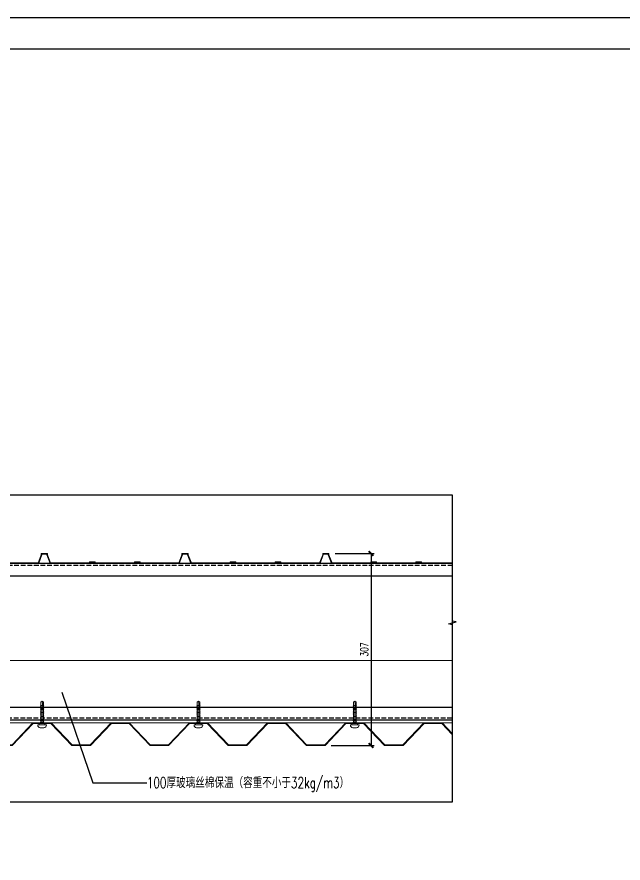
# Model space of a CAD drawing. Extents: x -160106 to 966792, y -663931 to 1550022.
# Drawn here: x -86708 to -85738, y -112454 to -111101 of the extents above; entities that cross this region are included whole.
import ezdxf
from ezdxf.enums import TextEntityAlignment as Align
from ezdxf.xclip import XClip

# ---------------------------------------------------------------- set-up
doc = ezdxf.new("R2010")
doc.units = 0
doc.linetypes.add('ZN-DASH', pattern=[0.35, 0.25, -0.1])
for name, color, linetype in [('!ZN5-钢材投影-40', 40, 'Continuous'), ('!ZN6-虚线-8', 8, 'ZN-DASH'), ('0-cxFrame', 155, 'Continuous'), ('3符号', 173, 'Continuous'), ('DIM', 173, 'Continuous'), ('TEXT', 7, 'Continuous')]:
    doc.layers.add(name, color=color, linetype=linetype)
for name, color, linetype, lineweight in [('0-cxText', 131, 'Continuous', 25), ('0_PURLIN-CON', 253, 'Continuous', 15), ('0_SCREW RIVET', 4, 'Continuous', 15), ('彩钢板', 6, 'Continuous', 15)]:
    doc.layers.add(name, color=color, linetype=linetype, lineweight=lineweight)
doc.layers.add('0_INSULATION', color=252, linetype='Continuous', lineweight=9, transparency=0.2)
doc.styles.add('cx_tuming', font='simhei.ttf')
doc.styles.add('cx_tuqian1', font='')
doc.styles.add('DHTEXT-1', font='ROMANS.shx', dxfattribs={"width": 0.7, "bigfont": 'CHINESE.shx'})
doc.styles.add('黑体', font='simhei.ttf', dxfattribs={"height": 12})
doc.styles.get('cx_tuqian1').set_extended_font_data('SimSun')
doc.dimstyles.new('ZN5', dxfattribs={"dimscale": 5, "dimtxt": 2.5, "dimasz": 1.5, "dimexe": 1, "dimexo": 2, "dimgap": 0.9, "dimtad": 1, "dimdec": 0, "dimdsep": 46, "dimtxsty": 'DHTEXT-1', "dimblk": 'ARCHTICK', "dimcen": 2.5, "dimclrd": 173, "dimclre": 173, "dimclrt": 7, "dimazin": 2, "dimtfac": 1, "dimtdec": 0, "dimtix": 1, "dimtmove": 2, "dimatfit": 3, "dimfxl": 0, "dimtolj": 1, "dimtzin": 0, "dimarcsym": 0})

# ---------------------------------------------------------------- blocks, each defined once
blk = doc.blocks.new('*U2168')
at = {"layer": '!ZN5-钢材投影-40'}
for points in [[(4062.1, -11040.4), (5624.3, -11040.4), (5624.3, -11290.4), (4062.1, -11290.4)], [(4062.1, -11060.4), (5624.3, -11060.4), (5624.3, -11270.4), (4062.1, -11270.4)]]:
    blk.add_lwpolyline(points, close=True, dxfattribs=at)
at = {"layer": '!ZN6-虚线-8', "ltscale": 30}
blk.add_lwpolyline([(4062.1, -11043.5), (5624.3, -11043.5), (5624.3, -11287.4), (4062.1, -11287.4)], close=True, dxfattribs=at)
blk = doc.blocks.new('*U1315')
at = {"layer": '0_INSULATION'}
blk.add_lwpolyline([(112897.34, -53414.26), (112897.34, -53464.26), (113678.44, -53464.26), (113678.44, -53414.26)], close=True, dxfattribs=at)
blk = doc.blocks.new('20250827133424')
at = {"layer": '彩钢板', "color": 1}
for p, q in [((-30.4, -18), (-31.1, -17.3)), ((780.4, -18), (781.1, -17.3))]:
    blk.add_line(p, q, dxfattribs=at)
for points in [[(-31.1, -17.3), (-14.5, 0), (14.5, 0), (48, -35), (77, -35), (110.5, 0), (139.5, 0), (173, -35), (202, -35), (235.5, 0), (264.5, 0), (298, -35), (327, -35), (360.5, 0), (389.5, 0), (423, -35), (452, -35), (485.5, 0), (514.5, 0), (548, -35), (577, -35), (610.5, 0), (639.5, 0), (673, -35), (702, -35), (735.5, 0), (764.5, 0), (781.1, -17.3)], [(-30.4, -18), (-14.1, -1), (14.1, -1), (47.6, -36), (77.4, -36), (110.9, -1), (139.1, -1), (172.6, -36), (202.4, -36), (235.9, -1), (264.1, -1), (297.6, -36), (327.4, -36), (360.9, -1), (389.1, -1), (422.6, -36), (452.4, -36), (485.9, -1), (514.1, -1), (547.6, -36), (577.4, -36), (610.9, -1), (639.1, -1), (672.6, -36), (702.4, -36), (735.9, -1), (764.1, -1), (780.4, -18)]]:
    blk.add_lwpolyline(points, dxfattribs=at)
blk = doc.blocks.new('$紧固件$00000145')
at = {"layer": '0_SCREW RIVET'}
for p, q in [((-1.7, 9.4), (-1.7, 7.2)), ((-1.7, 6.7), (-1.7, 5)), ((-1.7, 4.5), (-1.7, 2.8)), ((-1.7, 2.3), (-1.7, 0.6)), ((-1.7, 0.1), (-1.7, -1.6)), ((2.8, 9.4), (2.8, 7.6)), ((2.8, 7.1), (2.8, 5.4)), ((2.8, 4.9), (2.8, 3.2)), ((2.8, 2.7), (2.8, 1)), ((2.8, 0.5), (2.8, -1.2)), ((-1.7, -2.1), (-1.7, -3.8)), ((-1.7, -4.3), (-1.7, -6)), ((-1.7, -6.5), (-1.7, -8.2)), ((-1.7, -8.7), (-1.7, -10.5)), ((-1.7, -11), (-1.7, -12.7)), ((-1.7, -13.2), (-1.7, -14.9)), ((2.8, -1.7), (2.8, -3.4)), ((2.8, -3.9), (2.8, -5.6)), ((2.8, -6.1), (2.8, -7.8)), ((2.8, -8.3), (2.8, -10.1)), ((2.8, -10.6), (2.8, -12.3)), ((2.8, -12.8), (2.8, -14.5)), ((-1.7, -15.4), (-1.7, -17.1)), ((-1.7, -17.6), (-1.7, -19.3)), ((-1.7, -19.8), (-1.7, -24.8)), ((-1.7, -24.8), (0.5, -26.6)), ((0.5, -26.6), (2.8, -24.8)), ((2.8, -15), (2.8, -16.7)), ((2.8, -17.2), (2.8, -18.9)), ((2.8, -19.4), (2.8, -24.8))]:
    blk.add_line(p, q, dxfattribs=at)
blk.add_lwpolyline([(-6.5, 12.1, -0.414214), (-2.5, 16.1), (3.5, 16.1, -0.414214), (7.5, 12.1), (7.5, 12.2), (7.5, 11.4), (-6.5, 11.4), (-6.5, 12.2)], format="xyb", close=True, dxfattribs=at)
for points in [[(-4, 11.4), (5, 11.4), (5, 9.4), (-4, 9.4)], [(-1.7, 6.7), (2.8, 7.1), (3.3, 7.4), (2.8, 7.6), (-1.7, 7.2), (-2.2, 6.9)], [(-1.7, 4.5), (2.8, 4.9), (3.3, 5.2), (2.8, 5.4), (-1.7, 5), (-2.2, 4.7)], [(-1.7, 2.3), (2.8, 2.7), (3.3, 3), (2.8, 3.2), (-1.7, 2.8), (-2.2, 2.5)], [(-1.7, 0.1), (2.8, 0.5), (3.3, 0.8), (2.8, 1), (-1.7, 0.6), (-2.2, 0.3)], [(-1.7, -2.1), (2.8, -1.7), (3.3, -1.4), (2.8, -1.2), (-1.7, -1.6), (-2.2, -1.9)], [(-1.7, -4.3), (2.8, -3.9), (3.3, -3.6), (2.8, -3.4), (-1.7, -3.8), (-2.2, -4.1)], [(-1.7, -6.5), (2.8, -6.1), (3.3, -5.8), (2.8, -5.6), (-1.7, -6), (-2.2, -6.3)], [(-1.7, -8.7), (2.8, -8.3), (3.3, -8.1), (2.8, -7.8), (-1.7, -8.2), (-2.2, -8.5)], [(-1.7, -11), (2.8, -10.6), (3.3, -10.3), (2.8, -10.1), (-1.7, -10.5), (-2.2, -10.7)], [(-1.7, -13.2), (2.8, -12.8), (3.3, -12.5), (2.8, -12.3), (-1.7, -12.7), (-2.2, -13)], [(-1.7, -15.4), (2.8, -15), (3.3, -14.7), (2.8, -14.5), (-1.7, -14.9), (-2.2, -15.2)], [(-1.7, -17.6), (2.8, -17.2), (3.3, -16.9), (2.8, -16.7), (-1.7, -17.1), (-2.2, -17.4)]]:
    blk.add_lwpolyline(points, close=True, dxfattribs=at)
for points in [[(1.7, -19), (-1.7, -19.3), (-2.2, -19.6), (-1.7, -19.8), (1.6, -19.5)], [(0.5, -26.6), (1.9, -18), (2.5, -19.4), (2.5, -19.4), (2.8, -19.9)], [(2.3, -18.9), (2.8, -18.9), (3.3, -19.1), (2.8, -19.4), (2.5, -19.4)]]:
    blk.add_lwpolyline(points, dxfattribs=at)
blk = doc.blocks.new('20250826103610')
at = {"layer": '彩钢板'}
blk.add_line((18.4, 0.6), (19.3, 1), dxfattribs=at)
for points in [[(-900.7, 1), (-895.7, 14), (-895.7, 16), (-885.7, 16), (-885.7, 14), (-880.7, 1), (-819.2, 1), (-818.2, 2.5), (-810.2, 2.5), (-809.2, 1), (-747.2, 1), (-746.2, 2.5), (-738.2, 2.5), (-737.2, 1), (-675.7, 1), (-670.7, 14), (-670.7, 16), (-660.7, 16), (-660.7, 15), (-660.7, 14), (-655.7, 1), (-594.2, 1), (-593.2, 2.5), (-585.2, 2.5), (-584.2, 1), (-522.2, 1), (-521.2, 2.5), (-513.2, 2.5), (-512.2, 1), (-450.7, 1), (-445.7, 14), (-445.7, 16), (-435.7, 16), (-435.7, 14), (-430.7, 1), (-369.2, 1), (-368.2, 2.5), (-360.2, 2.5), (-359.2, 1), (-297.2, 1), (-296.2, 2.5), (-288.2, 2.5), (-287.2, 1), (-225.7, 1), (-220.7, 14), (-220.7, 16), (-210.7, 16), (-210.7, 14), (-205.7, 1), (-144.2, 1), (-143.2, 2.5), (-135.2, 2.5), (-134.2, 1), (-72.2, 1), (-71.2, 2.5), (-63.2, 2.5), (-62.2, 1), (-0.7, 1), (4.3, 14), (4.3, 16), (14.3, 16), (14.3, 14), (19.3, 1)], [(-900.7, 1), (-899.8, 0.6), (-894.7, 13.8), (-894.7, 15), (-886.7, 15), (-886.7, 13.8), (-881.4, 0), (-818.7, 0), (-817.7, 1.5), (-810.7, 1.5), (-809.7, 0), (-746.7, 0), (-745.7, 1.5), (-738.7, 1.5), (-737.7, 0), (-675, 0), (-669.7, 13.8), (-669.7, 15), (-661.7, 15), (-661.7, 13.8), (-656.4, 0), (-593.7, 0), (-592.7, 1.5), (-585.7, 1.5), (-584.7, 0), (-521.7, 0), (-520.7, 1.5), (-513.7, 1.5), (-512.7, 0), (-450, 0), (-444.7, 13.8), (-444.7, 15), (-436.7, 15), (-436.7, 13.8), (-431.4, 0), (-368.7, 0), (-367.7, 1.5), (-360.7, 1.5), (-359.7, 0), (-296.7, 0), (-295.7, 1.5), (-288.7, 1.5), (-287.7, 0), (-225, 0), (-219.7, 13.8), (-219.7, 15), (-211.7, 15), (-211.7, 13.8), (-206.4, 0), (-143.7, 0), (-142.7, 1.5), (-135.7, 1.5), (-134.7, 0), (-71.7, 0), (-70.7, 1.5), (-63.7, 1.5), (-62.7, 0), (0, 0), (5.3, 13.8), (5.3, 15), (13.3, 15), (13.3, 13.8), (18.4, 0.6)]]:
    blk.add_lwpolyline(points, dxfattribs=at)
blk = doc.blocks.new('20250827143502')
at = {"xscale": 2, "yscale": 2, "zscale": 2}
blk.add_blockref('*U1315', (-227356.9, 106923.5), dxfattribs=at)
at = {"xscale": -1, "rotation": 180}
for p in [(-656.6, 3.4), (-406.6, 3.4), (-156.6, 3.4)]:
    blk.add_blockref('$紧固件$00000145', p, dxfattribs=at)
at = {"layer": '0_PURLIN-CON', "xscale": -1, "rotation": 180}
blk.add_blockref('*U2168', (-5624.3, -11040.4), dxfattribs=at)
at = {"layer": '3符号', "ltscale": 500}
for p in [(-661.7, 250), (238.3, 250)]:
    blk.add_blockref('20250826103610', p, dxfattribs=at)
at = {"layer": '彩钢板'}
blk.add_blockref('20250827133424', (-781.1, -5), dxfattribs=at)
blk = doc.blocks.new('TK22.A2 L(Dragon)')
at = {"layer": '0-cxFrame', "color": 7, "const_width": 0.5}
blk.add_lwpolyline([(0, 0), (-594, 0), (-594, 420), (0, 420)], close=True, dxfattribs=at)
at = {"layer": '0-cxFrame', "const_width": 0.5}
blk.add_lwpolyline([(-80, 10), (-574, 10), (-574, 410), (-80, 410)], close=True, dxfattribs=at)
at = {"style": '黑体', "flags": 4}
blk.add_attdef('图幅', text='', height=3.3, dxfattribs=at).set_placement((-40, 3), align=Align.RIGHT)
at = {"layer": '0-cxText', "flags": 4}
for tag, height, style, p in [('建设单位', 3.5, 'cx_tuming', (-45, 240)), ('项目名称', 3.5, 'cx_tuming', (-45, 210)), ('子项名称', 3.5, 'cx_tuming', (-45, 180)), ('工程编号', 3.3, 'cx_tuqian1', (-35, 165)), ('图名1', 3.5, 'cx_tuming', (-45, 87)), ('图名2', 3.5, 'cx_tuming', (-45, 79)), ('图名3', 3.5, 'cx_tuming', (-45, 71)), ('出图日期', 3.3, 'cx_tuqian1', (-39, 60)), ('专业', 3.3, 'cx_tuqian1', (-55, 52)), ('版次', 3.3, 'cx_tuqian1', (-20, 44)), ('图号', 3.3, 'cx_tuqian1', (-55, 44))]:
    blk.add_attdef(tag, text='', height=height, dxfattribs=dict(at, style=style)).set_placement(p, align=Align.MIDDLE)
at = {"layer": 'Defpoints', "color": 6, "flags": 4}
for tag, height, style, p in [('tufu', 3.3, '黑体', (-12, 12)), ('dwfname', 4, 'cx_tuqian1', (-80, 3))]:
    blk.add_attdef(tag, text='', height=height, dxfattribs=dict(at, style=style)).set_placement(p, align=Align.RIGHT)
blk = doc.blocks.new('_ArchTick')
at = {"color": 0, "linetype": 'ByBlock', "const_width": 0.4}
blk.add_lwpolyline([(-0.5, -0.5), (0.5, 0.5)], dxfattribs=at)
blk = doc.blocks.new('*D2149')
at = {"layer": 'Defpoints', "color": 0, "ltscale": 50, "transparency": 16777216}
for p in [(-86208.6, -111958.9), (-86214.9, -112265.9), (-86141.3, -112265.9)]:
    blk.add_point(p, dxfattribs=at)
at = {"layer": 'DIM', "color": 173, "linetype": 'ByBlock', "lineweight": -2, "ltscale": 50, "transparency": 16777216}
for p, q in [((-86198.6, -111958.9), (-86136.3, -111958.9)), ((-86141.3, -111958.9), (-86141.3, -112265.9)), ((-86204.9, -112265.9), (-86136.3, -112265.9))]:
    blk.add_line(p, q, dxfattribs=at)
at = {"layer": 'DIM', "color": 173, "lineweight": -2, "ltscale": 50, "transparency": 16777216, "xscale": 7.5, "yscale": 7.5, "zscale": 7.5}
for p, rotation in [((-86141.3, -111958.9), 90), ((-86141.3, -112265.9), 270)]:
    blk.add_blockref('_ArchTick', p, dxfattribs=dict(at, rotation=rotation))
at = {"layer": 'DIM', "color": 7, "ltscale": 50, "transparency": 16777216, "insert": (-86152, -112112.4), "char_height": 12.5, "attachment_point": 5, "rotation": 90, "style": 'DHTEXT-1'}
blk.add_mtext('\\A1;307', dxfattribs=at)

msp = doc.modelspace()

# ---------------------------------------------------------------- linework, layer by layer
at = {"layer": '3符号'}
msp.add_lwpolyline([(-86011.24, -112253.03), (-86011.24, -112072.9), (-86017.24, -112071.4), (-86005.24, -112068.4), (-86011.24, -112066.9), (-86011.24, -111930.94)], dxfattribs=at)

# ---------------------------------------------------------------- block references
at = {"ltscale": 30}
ref = msp.add_blockref('20250827143502', (-86011.24, -112224.9), dxfattribs=at)
XClip(ref).set_block_clipping_path([(-1562.1899326058, -131.4427559294), (-0.0000000001, 359.348808395)])
at = {"layer": '0-cxFrame', "xscale": 5, "yscale": 5, "zscale": 5}
msp.add_blockref('TK22.A2 L(Dragon)', (-85269.4, -113201.84), dxfattribs=at)

# ---------------------------------------------------------------- texts
at = {"layer": 'TEXT', "ltscale": 50, "style": 'DHTEXT-1', "width": 0.7}
msp.add_text('100厚玻璃丝棉保温（容重不小于32kg/m3）', height=17.5, dxfattribs=at).set_placement((-86499.88, -112325.53), align=Align.MIDDLE_LEFT)

# ---------------------------------------------------------------- dimensions: what is measured, and where the dimension line sits
at = {"layer": 'DIM', "ltscale": 50}
dim = msp.add_linear_dim(base=(-86141.29, -112265.9), p1=(-86208.61, -111958.9), p2=(-86214.91, -112265.9), angle=90, dimstyle='ZN5', override={"dimzin": 0}, dxfattribs=at)
dim.commit()
dim.dimension.update_dxf_attribs({"geometry": '*D2149', "text_midpoint": (-86152.04, -112112.4)})

# ---------------------------------------------------------------- leaders
at = {"layer": 'DIM'}
msp.add_leader([(-86635.66, -112180.68), (-86586.12, -112325.53), (-86499.88, -112325.53)], dimstyle='ZN5', dxfattribs=at)

doc.saveas('drawing.dxf')
